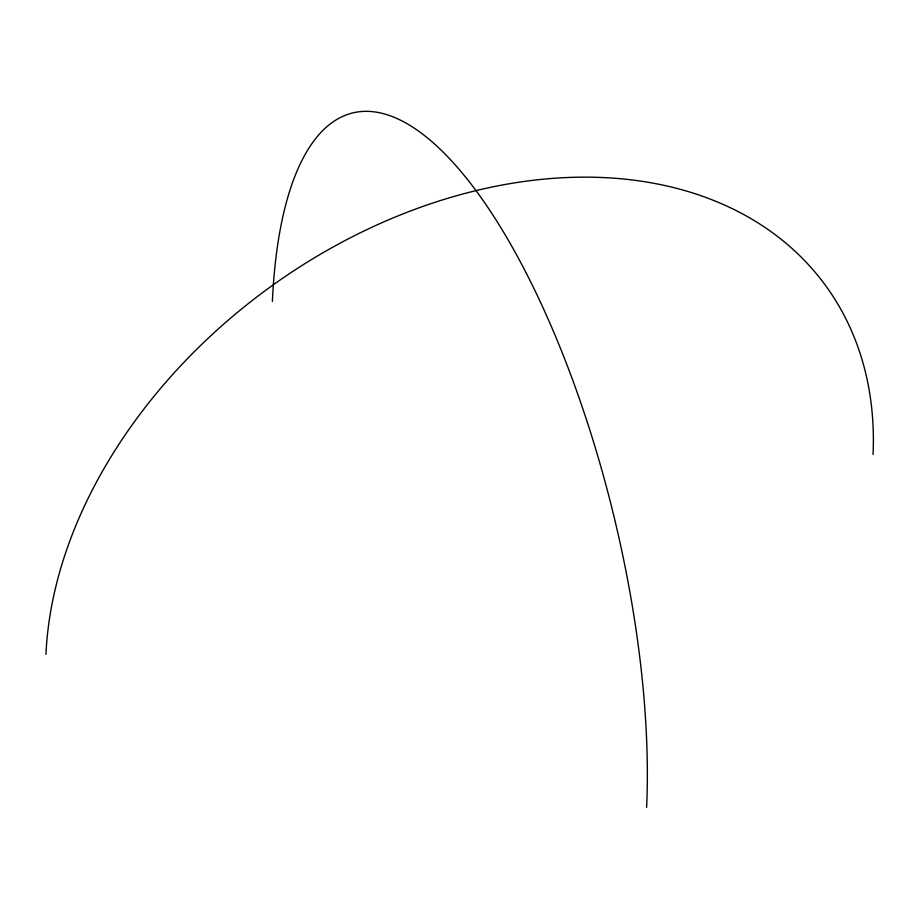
<?xml version="1.0" encoding="UTF-8"?>
<svg xmlns="http://www.w3.org/2000/svg" width="919" height="919" viewBox="0 0 919 919"><rect width="100%" height="100%" fill="white"/><g stroke="black" fill="none" stroke-linecap="round" stroke-linejoin="round"><path stroke-width="1.38" d="M45.95 654.339A454.216 327.601 -36.5 0 1 476.019 190.624A454.216 327.601 -36.5 0 1 873.05 454.514M272.38 301.501A454.216 159.079 76.4 0 1 476.019 190.624A454.216 159.079 76.4 0 1 646.62 807.364"/></g></svg>
